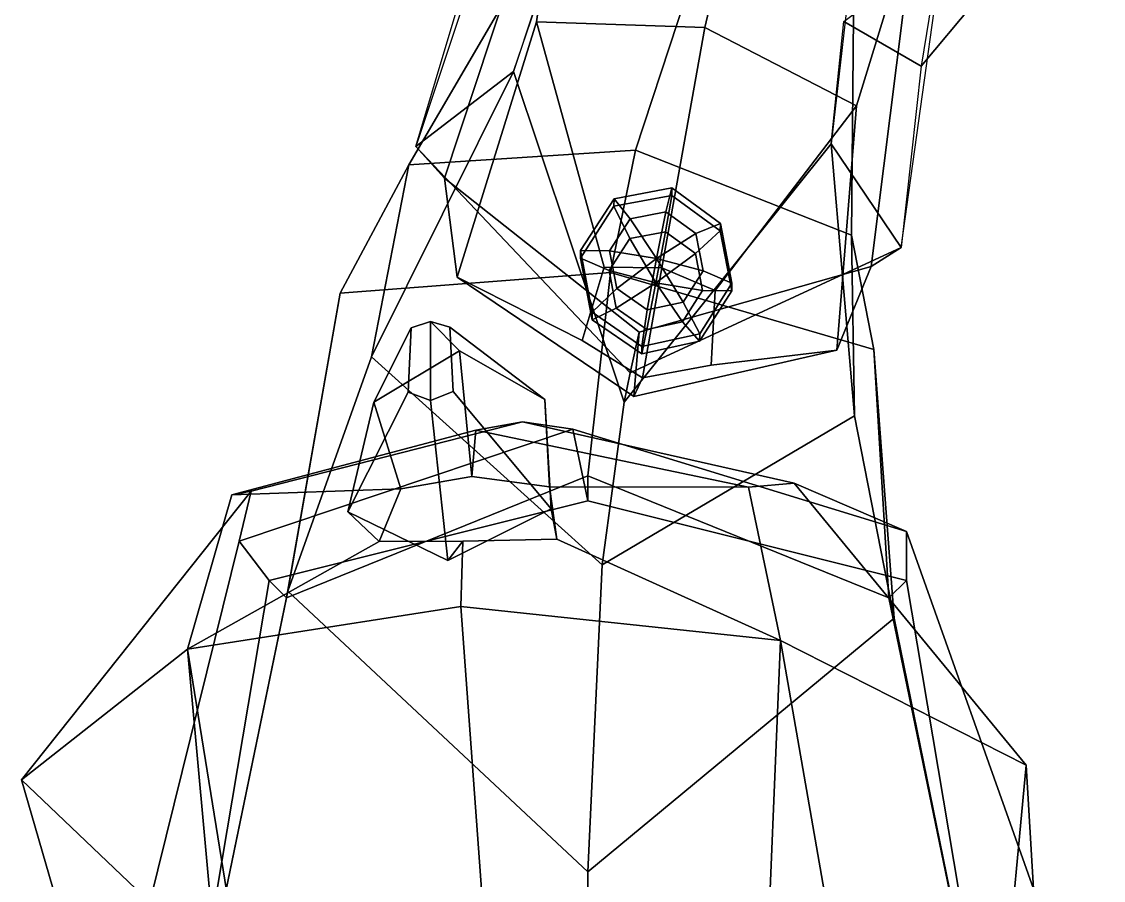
# Model space of a CAD drawing. Extents: x -83 to 111, y -151 to 330.
# Drawn here: x -78.7 to 71.7, y 89.9 to 209.3 of the extents above; entities that cross this region are included whole.
import ezdxf

# ---------------------------------------------------------------- set-up
doc = ezdxf.new("R2010")
doc.units = 0

msp = doc.modelspace()

# ---------------------------------------------------------------- linework, layer by layer
for points in [[(-3.764669, 252.487228, 256.067749), (-23.908731, 191.937485, 247.817139), (-19.913324, 187.540436, 270.799438), (-2.711052, 239.518906, 278.006378)], [(68.460541, 229.553268, 238.188965), (71.707886, 244.084885, 240.471649), (51.436386, 234.113449, 255.651321), (46.375401, 203.081711, 251.12883)], [(-18.154379, 173.736572, 301.781342), (-7.14772, 209.276047, 302.553772), (-2.711052, 239.518906, 278.006378), (-19.913324, 187.540436, 270.799438)], [(23.27527, 238.321594, 278.799377), (-2.711052, 239.518906, 278.006378), (-7.14772, 209.276047, 302.553772), (16.298367, 208.46019, 303.30719)], [(23.27527, 238.321594, 278.799377), (16.298367, 208.46019, 303.30719), (37.354111, 197.595093, 302.344574), (45.584042, 224.291733, 277.679291)], [(51.436386, 234.113449, 255.651321), (45.584042, 224.291733, 277.679291), (39.392265, 175.224289, 270.624725), (43.571365, 177.904541, 247.617767)], [(-24.869043, 189.364929, 185.356415), (-30.06167, 162.660614, 192.549728), (-10.34796, 202.358063, 230.130493), (-0.505886, 231.132614, 233.9991)], [(-24.869043, 189.364929, 185.356415), (-0.505886, 231.132614, 233.9991), (18.413412, 227.255157, 226.435043), (6.645048, 191.407898, 183.382584)], [(68.460541, 229.553268, 238.188965), (46.375401, 203.081711, 251.12883), (35.630547, 209.308334, 232.268326), (65.218239, 231.633469, 233.36351)], [(36.668068, 179.602173, 185.250504), (6.645048, 191.407898, 183.382584), (18.413412, 227.255157, 226.435043), (37.063148, 220.33522, 233.787521)], [(34.640652, 163.629471, 301.649109), (39.392265, 175.224289, 270.624725), (45.584042, 224.291733, 277.679291), (37.354111, 197.595093, 302.344574)], [(-15.696555, 219.37825, 251.420761), (-4.549309, 219.899277, 232.458786), (-10.34796, 202.358063, 230.130493), (-23.908731, 191.937485, 247.817139)], [(36.668068, 179.602173, 185.250504), (37.063148, 220.33522, 233.787521), (33.856102, 192.298599, 229.974167), (37.075638, 154.46344, 192.481262)], [(-0.800032, 164.952301, 339.987213), (2.29547, 175.165237, 341.2388), (-7.14772, 209.276047, 302.553772), (-18.154379, 173.736572, 301.781342)], [(2.29547, 175.165237, 341.2388), (10.290265, 175.039154, 341.564362), (16.298367, 208.46019, 303.30719), (-7.14772, 209.276047, 302.553772)], [(46.375401, 203.081711, 251.12883), (43.571365, 177.904541, 247.617767), (33.856102, 192.298599, 229.974167), (35.630547, 209.308334, 232.268326)], [(17.707258, 171.884857, 341.191132), (37.354111, 197.595093, 302.344574), (16.298367, 208.46019, 303.30719), (10.290265, 175.039154, 341.564362)], [(-30.06167, 162.660614, 192.549728), (1.998273, 133.73793, 204.465744), (5.07829, 156.364578, 232.780823), (-10.34796, 202.358063, 230.130493)], [(5.91536, 160.465881, 248.743469), (-23.908731, 191.937485, 247.817139), (-10.34796, 202.358063, 230.130493), (5.07829, 156.364578, 232.780823)], [(17.148632, 161.510788, 339.942108), (34.640652, 163.629471, 301.649109), (37.354111, 197.595093, 302.344574), (17.707258, 171.884857, 341.191132)], [(3.166662, 174.400452, 158.061554), (-34.435234, 171.534866, 159.979721), (-24.869043, 189.364929, 185.356415), (6.645048, 191.407898, 183.382584)], [(-23.908731, 191.937485, 247.817139), (5.91536, 160.465881, 248.743469), (7.130564, 166.09346, 268.678375), (-19.913324, 187.540436, 270.799438)], [(37.075638, 154.46344, 192.481262), (33.856102, 192.298599, 229.974167), (5.07829, 156.364578, 232.780823), (1.998273, 133.73793, 204.465744)], [(3.166662, 174.400452, 158.061554), (6.645048, 191.407898, 183.382584), (36.668068, 179.602173, 185.250504), (39.774799, 163.678513, 159.922821)], [(5.91536, 160.465881, 248.743469), (5.07829, 156.364578, 232.780823), (33.856102, 192.298599, 229.974167), (43.571365, 177.904541, 247.617767)], [(-41.695854, 130.076065, 163.474426), (-30.06167, 162.660614, 192.549728), (-24.869043, 189.364929, 185.356415), (-34.435234, 171.534866, 159.979721)], [(7.130564, 166.09346, 268.678375), (6.422507, 157.186096, 300.550995), (-18.154379, 173.736572, 301.781342), (-19.913324, 187.540436, 270.799438)], [(3.630233, 183.620819, 350.127411), (11.688939, 185.102341, 350.545227), (11.715387, 186.158951, 343.503204), (3.655277, 184.673904, 343.085266)], [(5.829549, 179.131653, 355.404327), (10.807656, 180.076981, 355.662354), (11.688939, 185.102341, 350.545227), (3.630233, 183.620819, 350.127411)], [(5.891812, 181.88028, 336.967407), (3.655277, 184.673904, 343.085266), (11.715387, 186.158951, 343.503204), (10.872124, 182.831268, 337.225616)], [(14.991323, 177.060059, 355.372345), (18.421402, 180.184723, 350.072906), (11.688939, 185.102341, 350.545227), (10.807656, 180.076981, 355.662354)], [(15.053587, 179.80867, 336.935425), (10.872124, 182.831268, 337.225616), (11.715387, 186.158951, 343.503204), (18.446445, 181.237854, 343.030792)], [(18.421402, 180.184723, 350.072906), (18.446445, 181.237854, 343.030792), (11.715387, 186.158951, 343.503204), (11.688939, 185.102341, 350.545227)], [(-1.022169, 176.419434, 349.065094), (3.630233, 183.620819, 350.127411), (3.655277, 184.673904, 343.085266), (-1.000361, 177.464066, 342.022705)], [(2.977968, 174.705948, 354.749756), (5.829549, 179.131653, 355.404327), (3.630233, 183.620819, 350.127411), (-1.022169, 176.419434, 349.065094)], [(-1.000361, 177.464066, 342.022705), (3.655277, 184.673904, 343.085266), (5.891812, 181.88028, 336.967407), (3.035061, 177.440842, 336.312408)], [(9.542709, 176.358673, 334.115417), (5.891812, 181.88028, 336.967407), (10.872124, 182.831268, 337.225616)], [(9.542709, 176.358673, 334.115417), (10.872124, 182.831268, 337.225616), (15.053587, 179.80867, 336.935425)], [(3.035061, 177.440842, 336.312408), (5.891812, 181.88028, 336.967407), (9.542709, 176.358673, 334.115417)], [(20.037014, 172.917419, 341.955597), (16.036875, 174.630875, 336.270905), (15.053587, 179.80867, 336.935425), (18.446445, 181.237854, 343.030792)], [(20.015207, 171.872757, 348.997955), (20.037014, 172.917419, 341.955597), (18.446445, 181.237854, 343.030792), (18.421402, 180.184723, 350.072906)], [(9.472137, 172.978119, 356.905304), (5.829549, 179.131653, 355.404327), (2.977968, 174.705948, 354.749756)], [(9.472137, 172.978119, 356.905304), (10.807656, 180.076981, 355.662354), (5.829549, 179.131653, 355.404327)], [(9.472137, 172.978119, 356.905304), (14.991323, 177.060059, 355.372345), (10.807656, 180.076981, 355.662354)], [(16.036875, 174.630875, 336.270905), (9.542709, 176.358673, 334.115417), (15.053587, 179.80867, 336.935425)], [(15.979782, 171.895981, 354.708282), (20.015207, 171.872757, 348.997955), (18.421402, 180.184723, 350.072906), (14.991323, 177.060059, 355.372345)], [(39.774799, 163.678513, 159.922821), (36.668068, 179.602173, 185.250504), (37.075638, 154.46344, 192.481262), (42.630733, 126.344597, 163.46312)], [(43.571365, 177.904541, 247.617767), (39.392265, 175.224289, 270.624725), (7.130564, 166.09346, 268.678375), (5.91536, 160.465881, 248.743469)], [(0.592196, 167.842331, 347.991943), (-1.022169, 176.419434, 349.065094), (-1.000361, 177.464066, 342.022705), (0.610984, 168.878418, 340.94928)], [(0.592196, 167.842331, 347.991943), (3.974219, 169.440628, 354.086365), (2.977968, 174.705948, 354.749756), (-1.022169, 176.419434, 349.065094)], [(0.610984, 168.878418, 340.94928), (-1.000361, 177.464066, 342.022705), (3.035061, 177.440842, 336.312408), (4.02636, 172.161758, 335.648621)], [(4.02636, 172.161758, 335.648621), (3.035061, 177.440842, 336.312408), (9.542709, 176.358673, 334.115417)], [(8.278219, 169.20755, 335.364288), (4.02636, 172.161758, 335.648621), (9.542709, 176.358673, 334.115417)], [(8.278219, 169.20755, 335.364288), (9.542709, 176.358673, 334.115417), (13.250543, 170.259979, 335.621826)], [(9.472137, 172.978119, 356.905304), (15.979782, 171.895981, 354.708282), (14.991323, 177.060059, 355.372345)], [(13.250543, 170.259979, 335.621826), (9.542709, 176.358673, 334.115417), (16.036875, 174.630875, 336.270905)], [(7.609938, 159.775513, 339.858246), (10.290265, 175.039154, 341.564362), (2.29547, 175.165237, 341.2388), (-0.800032, 164.952301, 339.987213)], [(3.974219, 169.440628, 354.086365), (9.472137, 172.978119, 356.905304), (2.977968, 174.705948, 354.749756)], [(7.130564, 166.09346, 268.678375), (39.392265, 175.224289, 270.624725), (34.640652, 163.629471, 301.649109), (6.422507, 157.186096, 300.550995)], [(7.609938, 159.775513, 339.858246), (17.148632, 161.510788, 339.942108), (17.707258, 171.884857, 341.191132), (10.290265, 175.039154, 341.564362)], [(15.565529, 165.886948, 340.908386), (13.250543, 170.259979, 335.621826), (16.036875, 174.630875, 336.270905), (20.037014, 172.917419, 341.955597)], [(-41.883907, 129.149429, 122.98159), (-34.435234, 171.534866, 159.979721), (3.166662, 174.400452, 158.061554), (0, 146.132019, 124.591011)], [(7.609938, 159.775513, 339.858246), (-0.800032, 164.952301, 339.987213), (-18.154379, 173.736572, 301.781342), (6.422507, 157.186096, 300.550995)], [(41.883907, 129.149429, 122.98159), (0, 146.132019, 124.591011), (3.166662, 174.400452, 158.061554), (39.774799, 163.678513, 159.922821)], [(-54.857063, 66.385223, 141.553528), (-41.695854, 130.076065, 163.474426), (-34.435234, 171.534866, 159.979721), (-41.883907, 129.149429, 122.98159)], [(7.526155, 164.136536, 340.492188), (0.610984, 168.878418, 340.94928), (4.02636, 172.161758, 335.648621), (8.278219, 169.20755, 335.364288)], [(8.228066, 166.492233, 353.802155), (9.472137, 172.978119, 356.905304), (3.974219, 169.440628, 354.086365)], [(8.228066, 166.492233, 353.802155), (13.198401, 167.538895, 354.05957), (9.472137, 172.978119, 356.905304)], [(13.198401, 167.538895, 354.05957), (15.979782, 171.895981, 354.708282), (9.472137, 172.978119, 356.905304)], [(15.546741, 164.850861, 347.95105), (20.015207, 171.872757, 348.997955), (15.979782, 171.895981, 354.708282), (13.198401, 167.538895, 354.05957)], [(15.546741, 164.850861, 347.95105), (15.565529, 165.886948, 340.908386), (20.037014, 172.917419, 341.955597), (20.015207, 171.872757, 348.997955)], [(7.526155, 164.136536, 340.492188), (8.278219, 169.20755, 335.364288), (13.250543, 170.259979, 335.621826), (15.565529, 165.886948, 340.908386)], [(7.508554, 163.104019, 347.534882), (8.228066, 166.492233, 353.802155), (3.974219, 169.440628, 354.086365), (0.592196, 167.842331, 347.991943)], [(7.508554, 163.104019, 347.534882), (0.592196, 167.842331, 347.991943), (0.610984, 168.878418, 340.94928), (7.526155, 164.136536, 340.492188)], [(-24.546782, 166.718521, -73.049438), (-29.750645, 156.398285, -52.931839), (-17.858763, 163.532776, -53.314922), (-21.856825, 167.600174, -73.353546)], [(-21.862814, 156.612854, -76.552048), (-24.997643, 157.783524, -75.559929), (-24.546782, 166.718521, -73.049438), (-21.856825, 167.600174, -73.353546)], [(-21.862814, 156.612854, -76.552048), (-21.856825, 167.600174, -73.353546), (-19.162462, 166.798279, -74.119507), (-18.721331, 157.876465, -76.807266)], [(-19.162462, 166.798279, -74.119507), (-21.856825, 167.600174, -73.353546), (-17.858763, 163.532776, -53.314922), (-5.957709, 156.750534, -57.660378)], [(7.508554, 163.104019, 347.534882), (15.546741, 164.850861, 347.95105), (13.198401, 167.538895, 354.05957), (8.228066, 166.492233, 353.802155)], [(-24.997643, 157.783524, -75.559929), (-33.362022, 141.121201, -64.21096), (-29.750645, 156.398285, -52.931839), (-24.546782, 166.718521, -73.049438)], [(-18.721331, 157.876465, -76.807266), (-19.162462, 166.798279, -74.119507), (-5.957709, 156.750534, -57.660378), (-5.10912, 141.539505, -69.825851)], [(7.508554, 163.104019, 347.534882), (7.526155, 164.136536, 340.492188), (15.565529, 165.886948, 340.908386), (15.546741, 164.850861, 347.95105)], [(-41.695854, 130.076065, 163.474426), (0, 91.074135, 181.511765), (1.998273, 133.73793, 204.465744), (-30.06167, 162.660614, 192.549728)], [(-29.750645, 156.398285, -52.931839), (-26.013607, 144.308044, -45.152359), (-16.125685, 146.039108, -49.162384), (-17.858763, 163.532776, -53.314922)], [(-5.957709, 156.750534, -57.660378), (-17.858763, 163.532776, -53.314922), (-16.125685, 146.039108, -49.162384), (-5.329442, 144.614304, -49.263065)], [(7.609938, 159.775513, 339.858246), (6.422507, 157.186096, 300.550995), (34.640652, 163.629471, 301.649109), (17.148632, 161.510788, 339.942108)], [(54.857063, 66.385223, 141.553528), (41.883907, 129.149429, 122.98159), (39.774799, 163.678513, 159.922821), (42.630733, 126.344597, 163.46312)], [(-21.862814, 156.612854, -76.552048), (-19.471039, 134.378586, -70.271248), (-33.362022, 141.121201, -64.21096), (-24.997643, 157.783524, -75.559929)], [(-21.862814, 156.612854, -76.552048), (-18.721331, 157.876465, -76.807266), (-5.10912, 141.539505, -69.825851), (-19.471039, 134.378586, -70.271248)], [(-5.10912, 141.539505, -69.825851), (-5.957709, 156.750534, -57.660378), (-5.329442, 144.614304, -49.263065), (-4.322045, 137.342789, -57.092403)], [(-33.362022, 141.121201, -64.21096), (-29.028543, 136.976974, -52.182308), (-26.013607, 144.308044, -45.152359), (-29.750645, 156.398285, -52.931839)], [(-9.079642, 153.639618, -9.590411), (-15.565788, 152.50499, -44.328384), (-49.516064, 143.490784, -29.093884), (-46.791702, 143.982468, -4.506593)], [(-2.070134, 152.617386, 27.302492), (-9.079642, 153.639618, -9.590411), (-46.791702, 143.982468, -4.506593), (-48.476856, 137.024612, 32.229172)], [(-9.079642, 153.639618, -9.590411), (28.7092, 145.100388, -19.511415), (22.35685, 144.554993, -43.377689), (-15.565788, 152.50499, -44.328384)], [(-2.070134, 152.617386, 27.302492), (44.33659, 138.398849, 13.78371), (28.7092, 145.100388, -19.511415), (-9.079642, 153.639618, -9.590411)], [(42.630733, 126.344597, 163.46312), (37.075638, 154.46344, 192.481262), (1.998273, 133.73793, 204.465744), (0, 91.074135, 181.511765)], [(-26.013607, 144.308044, -45.152359), (-49.516064, 143.490784, -29.093884), (-15.565788, 152.50499, -44.328384), (-16.125685, 146.039108, -49.162384)], [(-48.476856, 137.024612, 32.229172), (-44.326553, 131.570358, 92.306511), (0, 142.649384, 92.070175), (-2.070134, 152.617386, 27.302492)], [(-5.329442, 144.614304, -49.263065), (-16.125685, 146.039108, -49.162384), (-15.565788, 152.50499, -44.328384), (22.35685, 144.554993, -43.377689)], [(44.33659, 138.398849, 13.78371), (-2.070134, 152.617386, 27.302492), (0, 142.649384, 92.070175), (44.326553, 131.570358, 92.306511)], [(0, 142.649384, 92.070175), (-44.326553, 131.570358, 92.306511), (-41.883907, 129.149429, 122.98159), (0, 146.132019, 124.591011)], [(0, 142.649384, 92.070175), (0, 146.132019, 124.591011), (41.883907, 129.149429, 122.98159), (44.326553, 131.570358, 92.306511)], [(-4.322045, 137.342789, -57.092403), (-5.329442, 144.614304, -49.263065), (22.35685, 144.554993, -43.377689), (26.805925, 123.254234, -55.066181)], [(60.962193, 105.904594, -36.495102), (26.805925, 123.254234, -55.066181), (22.35685, 144.554993, -43.377689), (28.7092, 145.100388, -19.511415)], [(44.33659, 138.398849, 13.78371), (61.969296, 88.680435, 10.180016), (60.962193, 105.904594, -36.495102), (28.7092, 145.100388, -19.511415)], [(-78.732193, 103.836205, -8.732666), (-46.791702, 143.982468, -4.506593), (-49.516064, 143.490784, -29.093884), (-55.652077, 122.033318, -38.678726)], [(-48.476856, 137.024612, 32.229172), (-46.791702, 143.982468, -4.506593), (-78.732193, 103.836205, -8.732666), (-60.915405, 86.860924, 34.601749)], [(-29.028543, 136.976974, -52.182308), (-55.652077, 122.033318, -38.678726), (-49.516064, 143.490784, -29.093884), (-26.013607, 144.308044, -45.152359)], [(-19.471039, 134.378586, -70.271248), (-5.10912, 141.539505, -69.825851), (-4.322045, 137.342789, -57.092403), (-17.360922, 137.054169, -58.305302)], [(-19.471039, 134.378586, -70.271248), (-17.360922, 137.054169, -58.305302), (-29.028543, 136.976974, -52.182308), (-33.362022, 141.121201, -64.21096)], [(-60.915405, 86.860924, 34.601749), (-55.302811, 66.339859, 93.237129), (-44.326553, 131.570358, 92.306511), (-48.476856, 137.024612, 32.229172)], [(-29.028543, 136.976974, -52.182308), (-17.360922, 137.054169, -58.305302), (-17.67445, 127.939957, -62.595531), (-55.652077, 122.033318, -38.678726)], [(-4.322045, 137.342789, -57.092403), (26.805925, 123.254234, -55.066181), (-17.67445, 127.939957, -62.595531), (-17.360922, 137.054169, -58.305302)], [(61.969296, 88.680435, 10.180016), (44.33659, 138.398849, 13.78371), (44.326553, 131.570358, 92.306511), (55.302811, 66.339859, 93.237129)], [(-55.302811, 66.339859, 93.237129), (-54.857063, 66.385223, 141.553528), (-41.883907, 129.149429, 122.98159), (-44.326553, 131.570358, 92.306511)], [(55.302811, 66.339859, 93.237129), (44.326553, 131.570358, 92.306511), (41.883907, 129.149429, 122.98159), (54.857063, 66.385223, 141.553528)], [(-54.857063, 66.385223, 141.553528), (0, 62.784679, 181.792557), (0, 91.074135, 181.511765), (-41.695854, 130.076065, 163.474426)], [(-13.280361, 68.331505, -56.463699), (-47.23064, 69.81089, -38.204765), (-55.652077, 122.033318, -38.678726), (-17.67445, 127.939957, -62.595531)], [(-13.280361, 68.331505, -56.463699), (-17.67445, 127.939957, -62.595531), (26.805925, 123.254234, -55.066181), (24.642277, 70.875084, -52.488571)], [(54.857063, 66.385223, 141.553528), (42.630733, 126.344597, 163.46312), (0, 91.074135, 181.511765), (0, 62.784679, 181.792557)], [(-55.652077, 122.033318, -38.678726), (-45.829929, 14.28898, -57.05072), (-52.195019, 12.150348, -52.772747), (-78.732193, 103.836205, -8.732666)], [(-55.652077, 122.033318, -38.678726), (-47.23064, 69.81089, -38.204765), (-39.040955, 12.504512, -53.481205), (-45.829929, 14.28898, -57.05072)], [(26.805925, 123.254234, -55.066181), (45.829929, 14.28898, -57.05072), (39.040955, 12.504512, -53.481205), (24.642277, 70.875084, -52.488571)], [(26.805925, 123.254234, -55.066181), (60.962193, 105.904594, -36.495102), (52.195019, 12.150348, -52.772747), (45.829929, 14.28898, -57.05072)], [(61.969296, 88.680435, 10.180016), (63.711025, 1.784093, 3.195968), (52.195019, 12.150348, -52.772747), (60.962193, 105.904594, -36.495102)], [(-60.915405, 86.860924, 34.601749), (-78.732193, 103.836205, -8.732666), (-52.195019, 12.150348, -52.772747), (-63.711025, 1.784093, 3.195968)]]:
    msp.add_3dface(points)

doc.saveas('drawing.dxf')
